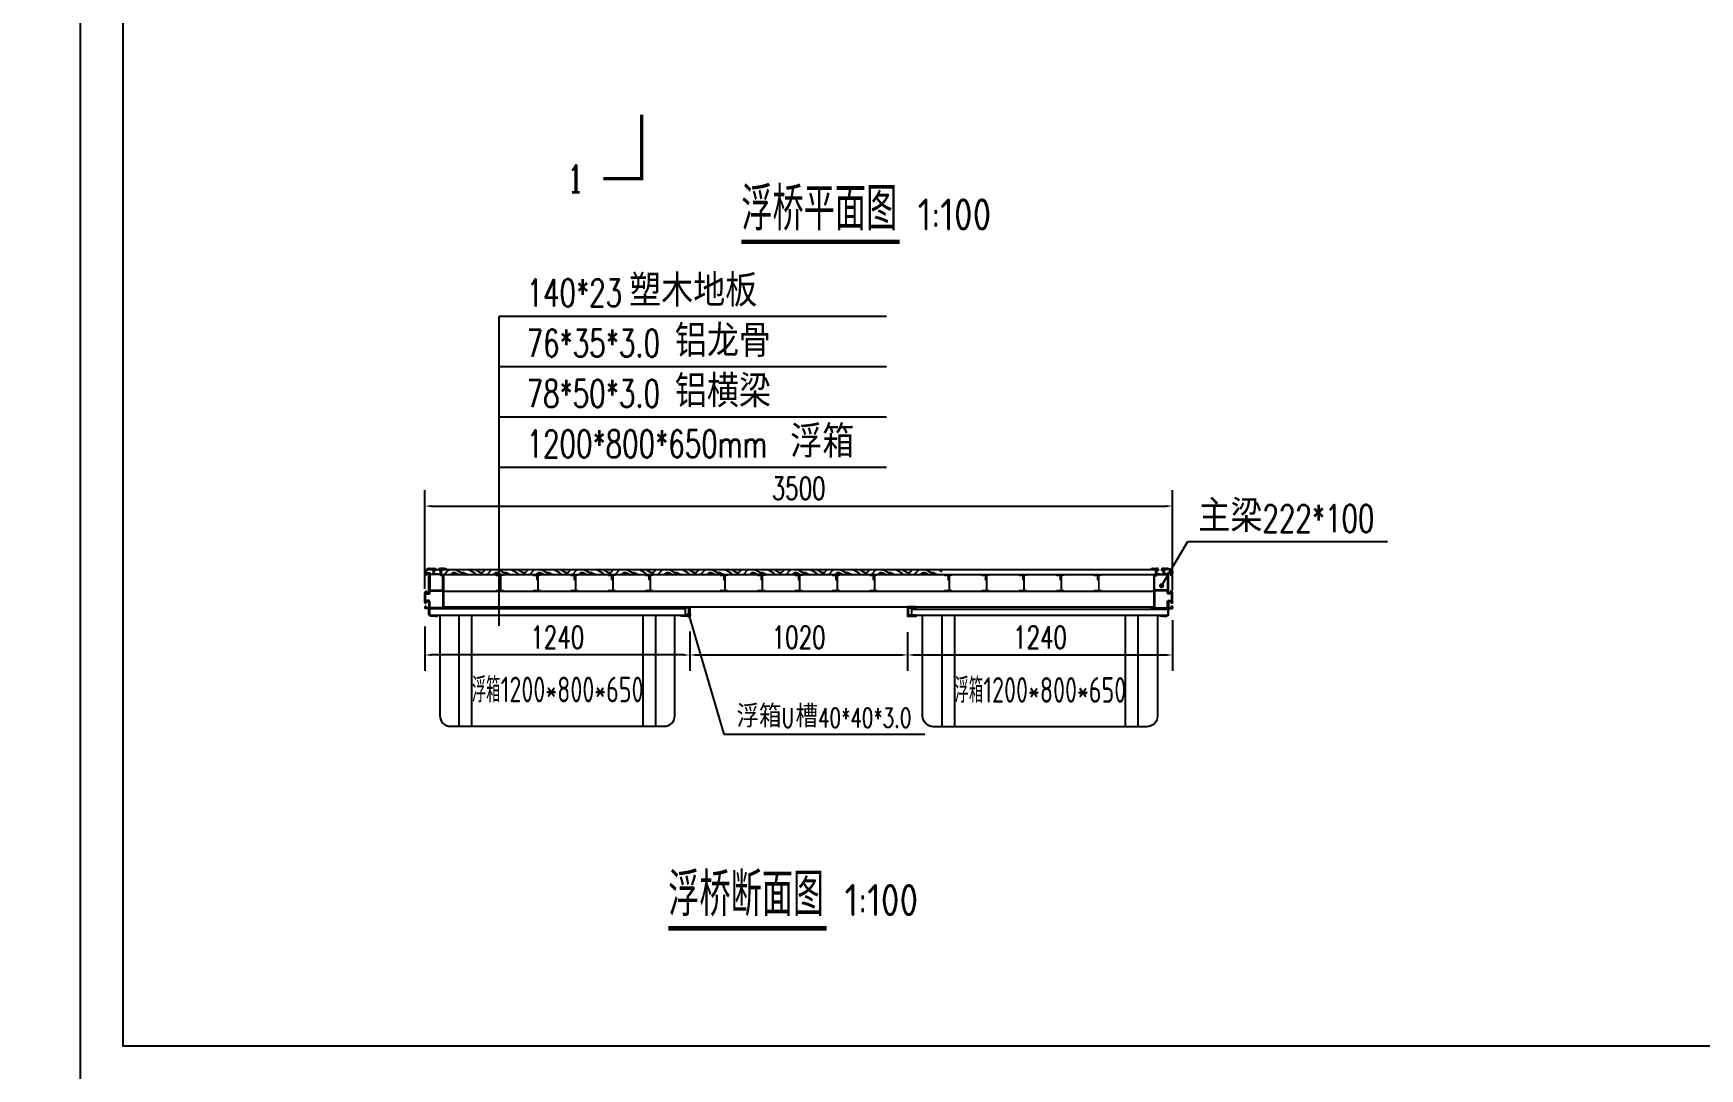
# Model space of a CAD drawing. Extents: x -259369 to -50372, y -155978 to 198088.
# Drawn here: x -64869 to -57067, y 146899 to 151743 of the extents above; entities that cross this region are included whole.
import ezdxf

# ---------------------------------------------------------------- set-up
doc = ezdxf.new("R2010")
doc.units = 0
doc.header["$LTSCALE"] = 1000
doc.header["$MEASUREMENT"] = 0
for name, color, linetype in [('DIM_LEAD', 3, 'Continuous'), ('DIM_SYMB', 3, 'Continuous'), ('PUB_TEXT', 7, 'Continuous'), ('W-STEEL_FRAME钢架', 3, 'Continuous'), ('W-WOOD_FLOOR木地板', 30, 'Continuous'), ('连接端梁', 130, 'Continuous')]:
    doc.layers.add(name, color=color, linetype=linetype)
doc.layers.add('结构', color=52, linetype='Continuous', lineweight=18)
doc.layers.add('铝龙骨', color=7, linetype='Continuous', lineweight=9)
doc.styles.add('_TCH_DIM', font='SIMPLEX.shx', dxfattribs={"bigfont": 'hztxt.shx'})
doc.styles.add('_TCH_LABEL', font='COMPLEX', dxfattribs={"bigfont": 'GBCBIG'})
doc.styles.get("Standard").update_dxf_attribs({"font": 'gbenor.shx', "bigfont": 'gbcbig.shx'})
doc.styles.add('STANDARD_T3', font='simplex.shx', dxfattribs={"width": 0.7, "bigfont": 'hztxt.shx'})
doc.dimstyles.new('W&&30', dxfattribs={"dimtxt": 105, "dimasz": 30, "dimexe": 75, "dimexo": 90, "dimgap": 30, "dimtad": 1, "dimdec": 0, "dimzin": 0, "dimdsep": 46, "dimtxsty": 'STANDARD_T3', "dimcen": 0.09, "dimclrd": 1, "dimclre": 1, "dimclrt": 7, "dimazin": 2, "dimtfac": 1, "dimtdec": 0, "dimtix": 1, "dimtmove": 2, "dimatfit": 3, "dimfxl": 0, "dimtolj": 1, "dimtzin": 0, "dimarcsym": 0})

# ---------------------------------------------------------------- blocks, each defined once
blk = doc.blocks.new('0102')
at = {"color": 5, "lineweight": -3}
for p, q in [((-1521474.8, 1202748.6), (-1521474.8, 1203268.6)), ((-1521414.8, 1202748.6), (-1521414.8, 1203268.6)), ((-1520614.8, 1203268.6), (-1520614.8, 1202748.6)), ((-1520554.8, 1203268.6), (-1520554.8, 1202748.6))]:
    blk.add_line(p, q, dxfattribs=at)
at = {"color": 5}
blk.add_lwpolyline([(-1521614.8, 1203298.6), (-1521614.8, 1203268.6), (-1521564.8, 1203268.6), (-1520464.8, 1203268.5), (-1520414.8, 1203268.6), (-1520414.8, 1203298.6)], close=True, dxfattribs=at)
at = {"color": 5, "lineweight": -3}
blk.add_lwpolyline([(-1521564.8, 1203268.6), (-1521564.8, 1202798.6, 0.414214), (-1521514.8, 1202748.6), (-1520514.8, 1202748.6, 0.414214), (-1520464.8, 1202798.6), (-1520464.8, 1203268.6)], format="xyb", dxfattribs=at)
blk = doc.blocks.new('*D150')
at = {"layer": 'Defpoints', "color": 0, "transparency": 16777216}
for p in [(-59535.5, 149087.2), (-60775.6, 149030.7), (-59535.5, 148834.5)]:
    blk.add_point(p, dxfattribs=at)
at = {"layer": 'W-STEEL_FRAME钢架', "color": 1, "lineweight": -2, "transparency": 16777216}
for p, q in [((-60775.6, 148940.7), (-60775.6, 148759.5)), ((-59535.5, 148997.2), (-59535.5, 148759.5)), ((-60745.6, 148834.5), (-59565.5, 148834.5))]:
    blk.add_line(p, q, dxfattribs=at)
at = {"layer": 'W-STEEL_FRAME钢架', "color": 1, "transparency": 16777216}
for points in [[(-60745.6, 148839.5), (-60745.6, 148829.5), (-60775.6, 148834.5)], [(-59565.5, 148839.5), (-59565.5, 148829.5), (-59535.5, 148834.5)]]:
    blk.add_solid(points, dxfattribs=at)
at = {"layer": 'W-STEEL_FRAME钢架', "color": 7, "transparency": 16777216, "insert": (-60155.5, 148917), "char_height": 105, "attachment_point": 5, "style": 'STANDARD_T3'}
blk.add_mtext('\\A1;1240', dxfattribs=at)
blk = doc.blocks.new('*D151')
at = {"layer": 'Defpoints', "color": 0, "transparency": 16777216}
for p in [(-63035.5, 149057.6), (-61795.4, 149033.6), (-63035.5, 148834.5)]:
    blk.add_point(p, dxfattribs=at)
at = {"layer": 'W-STEEL_FRAME钢架', "color": 1, "lineweight": -2, "transparency": 16777216}
for p, q in [((-63035.5, 148967.6), (-63035.5, 148759.5)), ((-61795.4, 148943.6), (-61795.4, 148759.5)), ((-61825.4, 148834.5), (-63005.5, 148834.5))]:
    blk.add_line(p, q, dxfattribs=at)
at = {"layer": 'W-STEEL_FRAME钢架', "color": 1, "transparency": 16777216}
for points in [[(-63005.5, 148839.5), (-63005.5, 148829.5), (-63035.5, 148834.5)], [(-61825.4, 148839.5), (-61825.4, 148829.5), (-61795.4, 148834.5)]]:
    blk.add_solid(points, dxfattribs=at)
at = {"layer": 'W-STEEL_FRAME钢架', "color": 7, "transparency": 16777216, "insert": (-62415.4, 148917), "char_height": 105, "attachment_point": 5, "style": 'STANDARD_T3'}
blk.add_mtext('\\A1;1240', dxfattribs=at)
blk = doc.blocks.new('*D152')
at = {"layer": 'Defpoints', "color": 0, "transparency": 16777216}
for p in [(-59535.5, 149531.2), (-63035.5, 149053.6), (-59535.5, 149045.4)]:
    blk.add_point(p, dxfattribs=at)
at = {"layer": 'W-STEEL_FRAME钢架', "color": 1, "lineweight": -2, "transparency": 16777216}
for p, q in [((-63035.5, 149143.6), (-63035.5, 149606.2)), ((-59535.5, 149135.4), (-59535.5, 149606.2)), ((-63005.5, 149531.2), (-59565.5, 149531.2))]:
    blk.add_line(p, q, dxfattribs=at)
at = {"layer": 'W-STEEL_FRAME钢架', "color": 1, "transparency": 16777216}
for points in [[(-63005.5, 149536.2), (-63005.5, 149526.2), (-63035.5, 149531.2)], [(-59565.5, 149536.2), (-59565.5, 149526.2), (-59535.5, 149531.2)]]:
    blk.add_solid(points, dxfattribs=at)
at = {"layer": 'W-STEEL_FRAME钢架', "color": 7, "transparency": 16777216, "insert": (-61285.5, 149613.7), "char_height": 105, "attachment_point": 5, "style": 'STANDARD_T3'}
blk.add_mtext('\\A1;3500', dxfattribs=at)
blk = doc.blocks.new('$matou$00000085')
at = {"color": 0, "lineweight": 5}
for p, q in [((-17.5, 36, 0), (-17.5, 37, 0)), ((-4.3, 33.6, 0), (-4.3, 35, 0)), ((-1.2, 13.2, 0), (-3.5, 13.2, 0))]:
    blk.add_line(p, q, dxfattribs=at)
at = {"color": 0, "lineweight": 0, "ltscale": 0.5}
blk.add_arc((-1.5, 17.2, 0), 4.07, 274.72823, 349.84724, dxfattribs=at)
at = {"layer": '结构', "color": 0, "linetype": 'ByBlock', "lineweight": 0, "ltscale": 0.5}
for p, q in [((-7.2, 38, 0), (-16.5, 38, 0)), ((-16.5, 35, 0), (-8.5, 35, 0)), ((-7.5, -34, 0), (-7.5, 34, 0)), ((-4.7, 33.3, 0), (-4.3, 33.6, 0)), ((-4.3, 33.1, 0), (-4.7, 33.3, 0)), ((-4.7, 31.5, 0), (-4.3, 31.7, 0)), ((-4.3, 31.2, 0), (-4.7, 31.5, 0)), ((-4.3, 31, 0), (-4.7, 30.8, 0)), ((-4.7, 30.8, 0), (-4.3, 30.5, 0)), ((-4.3, 29.2, 0), (-4.7, 29, 0)), ((-4.7, 29, 0), (-4.3, 28.7, 0)), ((-4.3, 27.4, 0), (-4.7, 27.2, 0)), ((-4.7, 27.2, 0), (-4.3, 26.9, 0)), ((-4.3, 25.6, 0), (-4.7, 25.4, 0)), ((-4.7, 25.4, 0), (-4.3, 25.1, 0)), ((-4.3, 23.8, 0), (-4.7, 23.6, 0)), ((-4.7, 23.6, 0), (-4.3, 23.3, 0)), ((-4.3, 22, 0), (-4.7, 21.8, 0)), ((-4.7, 21.8, 0), (-4.3, 21.5, 0)), ((-4.3, 20.2, 0), (-4.7, 20, 0)), ((-4.7, 20, 0), (-4.3, 19.7, 0)), ((-4.5, -34, 0), (-4.5, 12.2, 0)), ((-4.3, 31.7, 0), (-4.3, 33.1, 0)), ((-4.3, 31.3, 0), (-4.3, 31, 0)), ((-4.3, 30.5, 0), (-4.3, 29.2, 0)), ((-4.3, 28.7, 0), (-4.3, 27.4, 0)), ((-4.3, 26.9, 0), (-4.3, 25.6, 0)), ((-4.3, 25.1, 0), (-4.3, 23.8, 0)), ((-4.3, 23.3, 0), (-4.3, 22, 0)), ((-4.3, 21.5, 0), (-4.3, 20.2, 0)), ((-4.3, 19.7, 0), (-4.3, 19.2, 0)), ((-0.7, 33.6, 0), (-0.7, 35, 0)), ((-0.3, 33.3, 0), (-0.7, 33.6, 0)), ((-0.7, 33.1, 0), (-0.3, 33.3, 0)), ((-0.7, 31.7, 0), (-0.7, 33.1, 0)), ((-0.3, 31.5, 0), (-0.7, 31.7, 0)), ((-0.7, 31.2, 0), (-0.3, 31.5, 0)), ((-0.7, 29.9, 0), (-0.7, 31.2, 0)), ((-0.3, 29.7, 0), (-0.7, 29.9, 0)), ((-0.7, 29.4, 0), (-0.3, 29.7, 0)), ((-0.7, 28.1, 0), (-0.7, 29.4, 0)), ((-0.3, 27.9, 0), (-0.7, 28.1, 0)), ((-0.7, 27.6, 0), (-0.3, 27.9, 0)), ((-0.7, 26.3, 0), (-0.7, 27.6, 0)), ((-0.3, 26.1, 0), (-0.7, 26.3, 0)), ((-0.7, 25.8, 0), (-0.3, 26.1, 0)), ((-0.7, 24.5, 0), (-0.7, 25.8, 0)), ((-0.3, 24.3, 0), (-0.7, 24.5, 0)), ((-0.7, 24, 0), (-0.3, 24.3, 0)), ((-0.7, 22.7, 0), (-0.7, 24, 0)), ((-0.3, 22.5, 0), (-0.7, 22.7, 0)), ((-0.7, 22.2, 0), (-0.3, 22.5, 0)), ((-0.7, 22.2, 0), (-0.7, 22.2, 0)), ((-0.7, 21, 0), (-0.7, 22.2, 0)), ((-0.3, 20.7, 0), (-0.7, 21, 0)), ((-0.7, 20.5, 0), (-0.3, 20.7, 0)), ((-0.7, 19.2, 0), (-0.7, 20.5, 0)), ((2.2, 38, 0), (16.5, 38, 0)), ((2.5, 34, 0), (2.5, 16.5, 0)), ((16.5, 35, 0), (3.5, 35, 0)), ((17.5, 37, 0), (17.5, 36, 0)), ((-17.5, -37.5, 0), (-17.5, -35.5, 0)), ((-17, -35, 0), (-8.5, -35, 0)), ((17, -38, 0), (-17, -38, 0)), ((-3.5, -35, 0), (17, -35, 0)), ((17.5, -35.5, 0), (17.5, -37.5, 0))]:
    blk.add_line(p, q, dxfattribs=at)
for centre, radius, start, end in [((-16.5, 37, 0), 1, 90, 180), ((-16.5, 36, 0), 1, 180, 270), ((-8.5, 34, 0), 1, 0, 90), ((-7.2, 35, 0), 3, 0, 90.00167), ((-3.5, 12.2, 0), 1, 90, 180), ((-2.5, 19.2, 0), 1.75, 180, 0), ((2.2, 35, 0), 3, 89.99833, 180), ((3.5, 34, 0), 1, 90, 180), ((16.5, 37, 0), 1, 0, 90), ((16.5, 36, 0), 1, 270, 360), ((-17, -35.5, 0), 0.5, 90, 180), ((-17, -37.5, 0), 0.5, 180, 270), ((-8.5, -34, 0), 1, 270, 0), ((-3.5, -34, 0), 1, 180, 270), ((17, -35.5, 0), 0.5, 0, 90), ((17, -37.5, 0), 0.5, 270, 0)]:
    blk.add_arc(centre, radius, start, end, dxfattribs=at)
blk = doc.blocks.new('*D158')
at = {"layer": 'Defpoints', "color": 0, "transparency": 16777216}
for p in [(-61795.4, 149016.6), (-60775.6, 149016.6), (-60775.6, 148834.5)]:
    blk.add_point(p, dxfattribs=at)
at = {"layer": 'W-STEEL_FRAME钢架', "color": 1, "lineweight": -2, "transparency": 16777216}
for p, q in [((-61795.4, 148926.6), (-61795.4, 148759.5)), ((-60775.6, 148926.6), (-60775.6, 148759.5)), ((-61765.4, 148834.5), (-60805.6, 148834.5))]:
    blk.add_line(p, q, dxfattribs=at)
at = {"layer": 'W-STEEL_FRAME钢架', "color": 1, "transparency": 16777216}
for points in [[(-61765.4, 148839.5), (-61765.4, 148829.5), (-61795.4, 148834.5)], [(-60805.6, 148839.5), (-60805.6, 148829.5), (-60775.6, 148834.5)]]:
    blk.add_solid(points, dxfattribs=at)
at = {"layer": 'W-STEEL_FRAME钢架', "color": 7, "transparency": 16777216, "insert": (-61285.5, 148917), "char_height": 105, "attachment_point": 5, "style": 'STANDARD_T3'}
blk.add_mtext('\\A1;1020', dxfattribs=at)
blk = doc.blocks.new('rgthtyjyuk')
blk.add_lwpolyline([(0, 0), (420, 0), (420, 297), (0, 297)], close=True)

msp = doc.modelspace()

# ---------------------------------------------------------------- hatches: boundary and pattern name
at = {"layer": 'W-WOOD_FLOOR木地板'}
h = msp.add_hatch(dxfattribs=at)
h.set_pattern_fill('木纹01', color=256, scale=50)
h.set_pattern_definition([(360, (-412175.35, 324070.48), (200, 200), [10, -190]), (360, (-412315.35, 324090.48), (200, 200), [20, -180]), (360, (-412185.35, 324100.48), (200, 200), [10, -190]), (360, (-412305.35, 324120.48), (200, 200), [10, -190]), (360, (-412185.35, 324130.48), (200, 200), [10, -190]), (360, (-412295.35, 324140.48), (200, 200), [10, -190]), (360, (-412185.35, 324150.48), (200, 200), [10, -190]), (360, (-412295.35, 324170.48), (200, 200), [10, -110, 10, -70]), (360, (-412295.35, 324190.48), (200, 200), [20, -100, 10, -70]), (360, (-412305.35, 324220.48), (200, 200), [10, -30, 10, -80, 10, -60]), (360, (-412315.35, 324240.48), (200, 200), [10, -40, 20, -130]), (360, (-412185.35, 324250.48), (200, 200), [10, -190]), (360, (-412315.35, 324260.48), (200, 200), [10, -50, 10, -130]), (45, (-412335.35, 324070.48), (5e-14, 200), [28.2842, -254.55851]), (45, (-412165.35, 324070.48), (5e-14, 200), [56.56854, -226.27417]), (45, (-412165.35, 324170.48), (5e-14, 200), [14.142, -268.70071]), (45, (-412335.35, 324190.48), (5e-14, 200), [42.4264, -240.41631]), (45, (-412165.35, 324190.48), (5e-14, 200), [70.71068, -212.13203]), (45, (-412165.35, 324220.48), (5e-14, 200), [42.4264, -240.41631]), (315, (-412205.35, 324240.48), (200, -9e-14), [14.142, -268.70071]), (315, (-412275.35, 324080.48), (200, -9e-14), [28.2842, -254.55851]), (315, (-412265.35, 324160.48), (200, -9e-14), [28.2842, -254.55851]), (315, (-412205.35, 324120.48), (200, -9e-14), [28.2842, -254.55851]), (315, (-412215.35, 324200.48), (200, -9e-14), [28.2842, -254.55851]), (315, (-412205.35, 324220.48), (200, -9e-14), [42.4264, -240.41631]), (315, (-412255.35, 324100.48), (200, -9e-14), [42.4264, -240.41631]), (315, (-412225.35, 324110.48), (200, -9e-14), [42.4264, -240.41631]), (315, (-412255.35, 324180.48), (200, -9e-14), [42.4264, -240.41631]), (315, (-412235.35, 324190.48), (200, -9e-14), [42.4264, -240.41631]), (26.56505, (-412325.35, 324110.48), (200, 8e-08), [22.36068, -424.85292]), (26.56505, (-412175.35, 324100.48), (200, 8e-08), [89.44272, -357.77088]), (26.56505, (-412175.35, 324130.48), (200, 8e-08), [89.44272, -357.77088]), (26.56505, (-412175.35, 324150.48), (200, 8e-08), [89.4428, -134, 44.722, -179.048795]), (26.56505, (-412155.35, 324180.48), (200, 8e-08), [22.36068, -424.85292]), (26.56505, (-412335.35, 324250.48), (200, 8e-08), [22.36068, -424.85292]), (26.56505, (-412175.35, 324250.48), (200, 8e-08), [44.72136, -402.49224]), (333.43495, (-412225.35, 324070.48), (200, -8e-08), [44.72136, -402.49224]), (333.43495, (-412295.35, 324120.48), (200, -8e-08), [44.72136, -402.49224]), (333.43495, (-412295.35, 324090.48), (200, -8e-08), [22.36068, -424.85224]), (333.43495, (-412285.35, 324140.48), (200, -8e-08), [67.08204, -380.13156]), (333.43495, (-412245.35, 324140.48), (200, -8e-08), [44.72136, -402.49224]), (333.43495, (-412225.35, 324150.48), (200, -8e-08), [44.72136, -402.49224]), (333.43495, (-412285.35, 324170.48), (200, -8e-08), [22.36068, -424.85224]), (333.43495, (-412275.35, 324190.48), (200, -8e-08), [22.36068, -424.85224]), (333.43495, (-412195.35, 324230.48), (200, -8e-08), [22.36068, -424.85224]), (333.43495, (-412205.35, 324160.48), (200, -8e-08), [22.36068, -424.85224]), (333.43495, (-412295.35, 324220.48), (200, -8e-08), [67.08204, -380.13156]), (333.43495, (-412305.35, 324240.48), (200, -8e-08), [44.72136, -402.49224]), (333.43495, (-412195.35, 324180.48), (200, -8e-08), [22.36, -201.24, 22.36, -201.253595]), (333.43495, (-412255.35, 324220.48), (200, -8e-08), [44.72136, -402.49224]), (333.43495, (-412245.35, 324240.48), (200, -8e-08), [44.72136, -402.49224]), (333.43495, (-412305.35, 324260.48), (200, -8e-08), [44.72136, -402.49224]), (333.43495, (-412245.35, 324260.48), (200, -8e-08), [44.72136, -402.49224])])
h.paths.add_polyline_path([(-62958.21, 149233.74), (-62958.21, 149209.74), (-60614.56, 149209.74), (-60614.56, 149233.74)])

# ---------------------------------------------------------------- linework, layer by layer
at = {"color": 3, "lineweight": -3}
for p, q in [((-63016.39, 149171.17), (-63016.39, 149214.26)), ((-63010.87, 149213.27), (-62998.32, 149213.26)), ((-62999.88, 149237.83), (-62999.58, 149238.3)), ((-62998.45, 149238.3), (-62998.15, 149237.83)), ((-62997.87, 149237.83), (-62997.57, 149238.3)), ((-62995.86, 149237.83), (-62995.56, 149238.3)), ((-62995.42, 149238.35), (-62990.29, 149238.35)), ((-62995.42, 149238.35), (-62993.59, 149238.35)), ((-62984.76, 149235.84), (-62984.76, 149231.53)), ((-62970.71, 149231.53), (-62970.71, 149235.84)), ((-62965.19, 149238.35), (-62960.06, 149238.35)), ((-62951.58, 149237.83), (-62951.88, 149238.3)), ((-62949.57, 149237.83), (-62949.87, 149238.3)), ((-62948.99, 149238.3), (-62949.29, 149237.83)), ((-62948.12, 149208.74), (-62948.12, 149171.17)), ((-62947.57, 149237.83), (-62947.87, 149238.3)), ((-62944.83, 149238.35), (-62942.45, 149238.35)), ((-59626.1, 149238.35), (-59628.47, 149238.35)), ((-59623.36, 149237.83), (-59623.06, 149238.3)), ((-59622.81, 149208.74), (-59622.81, 149171.17)), ((-59621.94, 149238.3), (-59621.64, 149237.83)), ((-59621.35, 149237.83), (-59621.05, 149238.3)), ((-59619.35, 149237.83), (-59619.04, 149238.3)), ((-59605.74, 149238.35), (-59610.87, 149238.35)), ((-59600.22, 149231.53), (-59600.22, 149235.84)), ((-59586.16, 149235.84), (-59586.16, 149231.53)), ((-59575.51, 149238.35), (-59580.64, 149238.35)), ((-59575.51, 149238.35), (-59577.34, 149238.35)), ((-59575.07, 149237.83), (-59575.37, 149238.3)), ((-59573.06, 149237.83), (-59573.36, 149238.3)), ((-59572.47, 149238.3), (-59572.77, 149237.83)), ((-59560.06, 149213.27), (-59572.61, 149213.26)), ((-59571.05, 149237.83), (-59571.35, 149238.3)), ((-59554.54, 149171.17), (-59554.54, 149214.26)), ((-63035.46, 149105.67), (-63035.46, 149124.49)), ((-62948.12, 149104.5), (-62948.12, 149055.14)), ((-59622.81, 149104.5), (-59622.81, 149055.14)), ((-59535.46, 149105.67), (-59535.46, 149124.49))]:
    msp.add_line(p, q, dxfattribs=at)
at = {"color": 0}
msp.add_line((-62984.76, 149233.69), (-62970.71, 149233.69), dxfattribs=at)
at = {"color": 1, "lineweight": -3}
for p, q in [((-62948.12, 149133.14), (-59622.81, 149133.14)), ((-62948.12, 149059.63), (-59622.81, 149059.63))]:
    msp.add_line(p, q, dxfattribs=at)
at = {"color": 3, "lineweight": -3}
for points in [[(-63015.38, 149238.35, 0.4142136), (-63035.46, 149218.28), (-63035.46, 149216.68)], [(-63031.41, 149219.32), (-63031.41, 149219.32), (-63014.88, 149219.32, -0.4142136), (-63012.87, 149217.31), (-63012.87, 149215.28, 0.4139088), (-63010.87, 149213.27)], [(-63028.82, 149133.94, -0.4035353), (-63027.65, 149133.12), (-63026.31, 149125.73, 0.3624885), (-63025.32, 149124.91), (-63018.4, 149124.91, 0.4142136), (-63016.39, 149126.92), (-63016.39, 149170)], [(-63018.4, 149216.27), (-63025.32, 149216.27, 0.3624885), (-63026.31, 149215.44), (-63027.65, 149208.06)], [(-63016.39, 149171.17, 0.1989124), (-63016.33, 149171.03), (-63016.03, 149170.73, -0.4142136), (-63016.03, 149170.45), (-63016.33, 149170.14, 0.1989124), (-63016.39, 149170)], [(-63015.38, 149234.34), (-63015.38, 149234.34), (-62999.32, 149234.34, -0.4142136), (-62996.31, 149231.33), (-62996.31, 149215.27, -0.4145184), (-62998.32, 149213.26)], [(-63010.64, 149238.35, -0.1989124), (-63010.5, 149238.3), (-63010.2, 149237.83)], [(-63009.92, 149237.83), (-63009.62, 149238.3, -0.1989124), (-63009.47, 149238.35), (-63008.64, 149238.35, -0.1989124), (-63008.49, 149238.3), (-63008.19, 149237.83)], [(-63007.91, 149237.83), (-63007.61, 149238.3, -0.1989124), (-63007.47, 149238.35), (-63006.63, 149238.35, -0.1989124), (-63006.49, 149238.3), (-63006.18, 149237.83)], [(-63005.9, 149237.83), (-63005.6, 149238.3, -0.1989124), (-63005.46, 149238.35), (-63004.62, 149238.35, -0.1989124), (-63004.48, 149238.3), (-63004.18, 149237.83)], [(-63003.89, 149237.83), (-63003.59, 149238.3, -0.1989124), (-63003.45, 149238.35), (-63002.61, 149238.35, -0.1989124), (-63002.47, 149238.3), (-63002.17, 149237.83)], [(-63001.89, 149237.83), (-63001.58, 149238.3, -0.1989124), (-63001.44, 149238.35), (-63000.6, 149238.35, -0.1989124), (-63000.46, 149238.3), (-63000.16, 149237.83)], [(-62999.58, 149238.3, -0.1989124), (-62999.43, 149238.35), (-62998.6, 149238.35)], [(-62997.43, 149238.35), (-62996.59, 149238.35, -0.1989124), (-62996.45, 149238.3), (-62996.15, 149237.83)], [(-62978.32, 149213.26), (-62991.79, 149213.26, -0.4142136), (-62992.8, 149214.26), (-62992.8, 149230.32, -0.4142136), (-62991.79, 149231.33), (-62984.97, 149231.33)], [(-62977.15, 149213.26, 0.1989124), (-62977.29, 149213.2), (-62977.59, 149212.9, -0.4142136), (-62977.88, 149212.9), (-62978.18, 149213.2, 0.1989124), (-62978.32, 149213.26)], [(-62977.15, 149213.26), (-62963.68, 149213.26, 0.4142136), (-62962.68, 149214.26), (-62962.68, 149230.32, 0.4142136), (-62963.68, 149231.33), (-62970.51, 149231.33)], [(-62959.61, 149237.83), (-62959.91, 149238.3, 0.1989124), (-62960.06, 149238.35), (-62961.89, 149238.35)], [(-62957.6, 149237.83), (-62957.91, 149238.3, 0.1989124), (-62958.05, 149238.35), (-62958.89, 149238.35, 0.1989124), (-62959.03, 149238.3), (-62959.33, 149237.83)], [(-62948.12, 149208.74, 0.4142136), (-62949.12, 149209.74), (-62958.16, 149209.74, -0.4142136), (-62959.16, 149210.75), (-62959.16, 149234.34, -0.4142136), (-62958.16, 149235.34)], [(-62935.07, 149235.84), (-62935.07, 149235.54, -0.4142136), (-62935.27, 149235.34), (-62958.16, 149235.34)], [(-62955.6, 149237.83), (-62955.9, 149238.3, 0.1989124), (-62956.04, 149238.35), (-62956.88, 149238.35, 0.1989124), (-62957.02, 149238.3), (-62957.32, 149237.83)], [(-62953.59, 149237.83), (-62953.89, 149238.3, 0.1989124), (-62954.03, 149238.35), (-62954.87, 149238.35, 0.1989124), (-62955.01, 149238.3), (-62955.31, 149237.83)], [(-62952.02, 149238.35), (-62952.86, 149238.35, 0.1989124), (-62953, 149238.3), (-62953.3, 149237.83)], [(-62950.02, 149238.35), (-62950.85, 149238.35, 0.1989124), (-62951, 149238.3), (-62951.3, 149237.83)], [(-62948.01, 149238.35), (-62948.85, 149238.35, 0.1989124), (-62948.99, 149238.3)], [(-62948.18, 149171.03), (-62948.48, 149170.73, 0.4142136), (-62948.48, 149170.45), (-62948.18, 149170.14, -0.1989124), (-62948.12, 149170), (-62948.12, 149170), (-62948.12, 149105.67)], [(-62945.56, 149237.83), (-62945.86, 149238.3, 0.1989124), (-62946, 149238.35), (-62946.84, 149238.35, 0.1989124), (-62946.98, 149238.3), (-62947.28, 149237.83)], [(-62944.83, 149238.35, 0.1989124), (-62944.97, 149238.3), (-62945.27, 149237.83)], [(-59635.86, 149235.84), (-59635.86, 149235.54, 0.4142136), (-59635.66, 149235.34), (-59612.77, 149235.34)], [(-59626.1, 149238.35, -0.1989124), (-59625.95, 149238.3), (-59625.65, 149237.83)], [(-59625.37, 149237.83), (-59625.07, 149238.3, -0.1989124), (-59624.93, 149238.35), (-59624.09, 149238.35, -0.1989124), (-59623.95, 149238.3), (-59623.65, 149237.83)], [(-59622.92, 149238.35), (-59622.08, 149238.35, -0.1989124), (-59621.94, 149238.3)], [(-59622.81, 149208.74, -0.4142136), (-59621.8, 149209.74), (-59612.77, 149209.74, 0.4142136), (-59611.76, 149210.75), (-59611.76, 149234.34, 0.4142136), (-59612.77, 149235.34)], [(-59622.75, 149171.03), (-59622.45, 149170.73, -0.4142136), (-59622.45, 149170.45), (-59622.75, 149170.14, 0.1989124), (-59622.81, 149170), (-59622.81, 149170), (-59622.81, 149105.67)], [(-59620.91, 149238.35), (-59620.07, 149238.35, -0.1989124), (-59619.93, 149238.3), (-59619.63, 149237.83)], [(-59618.9, 149238.35), (-59618.06, 149238.35, -0.1989124), (-59617.92, 149238.3), (-59617.62, 149237.83)], [(-59617.34, 149237.83), (-59617.04, 149238.3, -0.1989124), (-59616.89, 149238.35), (-59616.06, 149238.35, -0.1989124), (-59615.92, 149238.3), (-59615.61, 149237.83)], [(-59615.33, 149237.83), (-59615.03, 149238.3, -0.1989124), (-59614.89, 149238.35), (-59614.05, 149238.35, -0.1989124), (-59613.91, 149238.3), (-59613.61, 149237.83)], [(-59613.32, 149237.83), (-59613.02, 149238.3, -0.1989124), (-59612.88, 149238.35), (-59612.04, 149238.35, -0.1989124), (-59611.9, 149238.3), (-59611.6, 149237.83)], [(-59611.31, 149237.83), (-59611.01, 149238.3, -0.1989124), (-59610.87, 149238.35), (-59609.04, 149238.35)], [(-59593.77, 149213.26), (-59607.24, 149213.26, -0.4142136), (-59608.25, 149214.26), (-59608.25, 149230.32, -0.4142136), (-59607.24, 149231.33), (-59600.42, 149231.33)], [(-59593.77, 149213.26, -0.1989124), (-59593.63, 149213.2), (-59593.33, 149212.9, 0.4142136), (-59593.05, 149212.9), (-59592.75, 149213.2, -0.1989124), (-59592.6, 149213.26)], [(-59592.6, 149213.26), (-59579.13, 149213.26, 0.4142136), (-59578.13, 149214.26), (-59578.13, 149230.32, 0.4142136), (-59579.13, 149231.33), (-59585.96, 149231.33)], [(-59573.5, 149238.35), (-59574.34, 149238.35, 0.1989124), (-59574.48, 149238.3), (-59574.78, 149237.83)], [(-59555.54, 149234.34), (-59555.54, 149234.34), (-59571.61, 149234.34, 0.4142136), (-59574.62, 149231.33), (-59574.62, 149215.27, 0.4145184), (-59572.61, 149213.26)], [(-59571.35, 149238.3, 0.1989124), (-59571.49, 149238.35), (-59572.33, 149238.35)], [(-59569.04, 149237.83), (-59569.34, 149238.3, 0.1989124), (-59569.48, 149238.35), (-59570.32, 149238.35, 0.1989124), (-59570.46, 149238.3), (-59570.77, 149237.83)], [(-59567.03, 149237.83), (-59567.33, 149238.3, 0.1989124), (-59567.48, 149238.35), (-59568.31, 149238.35, 0.1989124), (-59568.46, 149238.3), (-59568.76, 149237.83)], [(-59565.03, 149237.83), (-59565.33, 149238.3, 0.1989124), (-59565.47, 149238.35), (-59566.31, 149238.35, 0.1989124), (-59566.45, 149238.3), (-59566.75, 149237.83)], [(-59563.02, 149237.83), (-59563.32, 149238.3, 0.1989124), (-59563.46, 149238.35), (-59564.3, 149238.35, 0.1989124), (-59564.44, 149238.3), (-59564.74, 149237.83)], [(-59561.01, 149237.83), (-59561.31, 149238.3, 0.1989124), (-59561.45, 149238.35), (-59562.29, 149238.35, 0.1989124), (-59562.43, 149238.3), (-59562.73, 149237.83)], [(-59560.28, 149238.35, 0.1989124), (-59560.42, 149238.3), (-59560.73, 149237.83)], [(-59539.51, 149219.32), (-59539.51, 149219.32), (-59556.04, 149219.32, 0.4142136), (-59558.05, 149217.31), (-59558.05, 149215.28, -0.4139088), (-59560.06, 149213.27)], [(-59555.54, 149238.35, -0.4142136), (-59535.46, 149218.28), (-59535.46, 149216.68)], [(-59554.54, 149171.17, -0.1989124), (-59554.6, 149171.03), (-59554.9, 149170.73, 0.4142136), (-59554.9, 149170.45), (-59554.6, 149170.14, -0.1989124), (-59554.54, 149170)], [(-59542.11, 149133.94, 0.4035353), (-59543.28, 149133.12), (-59544.62, 149125.73, -0.3624885), (-59545.61, 149124.91), (-59552.53, 149124.91, -0.4142136), (-59554.54, 149126.92), (-59554.54, 149170)], [(-59552.53, 149216.27), (-59545.61, 149216.27, -0.3624885), (-59544.62, 149215.44), (-59543.28, 149208.06)], [(-63035.46, 149105.67, 0.1989124), (-63035.4, 149105.52), (-63035.1, 149105.22, -0.4142136), (-63035.1, 149104.94), (-63035.4, 149104.64, 0.1989124), (-63035.46, 149104.5)], [(-63031.45, 149077.42), (-63031.45, 149084.25, -0.4142136), (-63030.44, 149085.25), (-63017.4, 149085.25, -0.4142136), (-63016.39, 149084.25), (-63016.39, 149070.78, 0.1989124), (-63016.33, 149070.64), (-63016.03, 149070.34, -0.4142136), (-63016.03, 149070.05), (-63016.33, 149069.75, 0.1989124), (-63016.39, 149069.61), (-63016.39, 149056.14, -0.4142136), (-63017.4, 149055.14), (-63030.44, 149055.14, -0.4142136), (-63031.45, 149056.14), (-63031.45, 149062.97)], [(-62948.12, 149133.14), (-62948.12, 149055.14, 2.4142136), (-62947.62, 149054.63), (-62936.07, 149054.63, -0.4142136), (-62935.07, 149053.63), (-62935.07, 149052.63, -0.4142136), (-62936.07, 149051.62)], [(-62948.18, 149105.52), (-62948.48, 149105.22, 0.4142136), (-62948.48, 149104.94), (-62948.18, 149104.64)], [(-59622.81, 149133.14), (-59622.81, 149055.14, -2.4142136), (-59623.31, 149054.63), (-59634.85, 149054.63, 0.4142136), (-59635.86, 149053.63), (-59635.86, 149052.63, 0.4142136), (-59634.85, 149051.62)], [(-59622.75, 149105.52), (-59622.45, 149105.22, -0.4142136), (-59622.45, 149104.94), (-59622.75, 149104.64)], [(-59539.48, 149077.42), (-59539.48, 149084.25, 0.4142136), (-59540.48, 149085.25), (-59553.53, 149085.25, 0.4142136), (-59554.53, 149084.25), (-59554.53, 149070.78, -0.1989124), (-59554.59, 149070.64), (-59554.89, 149070.34, 0.4142136), (-59554.89, 149070.05), (-59554.59, 149069.75, -0.1989124), (-59554.53, 149069.61), (-59554.53, 149056.14, 0.4142136), (-59553.53, 149055.14), (-59540.48, 149055.14, 0.4142136), (-59539.48, 149056.14), (-59539.48, 149062.97)], [(-59535.46, 149105.67, -0.1989124), (-59535.52, 149105.52), (-59535.82, 149105.22, 0.4142136), (-59535.82, 149104.94), (-59535.52, 149104.64, -0.1989124), (-59535.46, 149104.5)], [(-63035.46, 149079.73, 0.4142136), (-63032.95, 149077.22), (-63031.65, 149077.22, 0.4142136), (-63031.45, 149077.42)], [(-63035.46, 149057.65), (-63035.46, 149053.63, 0.4142136), (-63033.46, 149051.62)], [(-63004.35, 149015.48, -0.4142136), (-63016.39, 149027.53), (-63016.39, 149049.61, 0.4142136), (-63018.4, 149051.62), (-63033.46, 149051.62)], [(-63031.45, 149062.97, 0.4142136), (-63031.65, 149063.17), (-63032.95, 149063.17)], [(-62936.07, 149051.62), (-63011.37, 149051.62, 0.4142136), (-63013.38, 149049.61), (-63013.38, 149027.53, 0.4142136), (-63004.35, 149018.49)], [(-62987.72, 149015.54), (-62987.42, 149015.84, -0.4142136), (-62987.14, 149015.84), (-62986.84, 149015.54, 0.1989124), (-62986.7, 149015.48), (-62978.24, 149015.48, 0.4142136), (-62977.24, 149016.48), (-62977.24, 149017.49, 0.4142136), (-62978.24, 149018.49), (-63004.35, 149018.49)], [(-62987.72, 149015.54, -0.1989124), (-62987.87, 149015.48), (-63004.35, 149015.48)], [(-59634.85, 149051.62), (-59559.55, 149051.62, -0.4142136), (-59557.55, 149049.61), (-59557.55, 149027.53, -0.4142136), (-59566.58, 149018.49)], [(-59583.2, 149015.54), (-59583.5, 149015.84, 0.4142136), (-59583.79, 149015.84), (-59584.09, 149015.54, -0.1989124), (-59584.23, 149015.48), (-59592.68, 149015.48, -0.4142136), (-59593.69, 149016.48), (-59593.69, 149017.49, -0.4142136), (-59592.68, 149018.49), (-59566.58, 149018.49)], [(-59583.2, 149015.54, 0.1989124), (-59583.06, 149015.48), (-59566.58, 149015.48)], [(-59566.58, 149015.48, 0.4142136), (-59554.53, 149027.53), (-59554.53, 149049.61, -0.4142136), (-59552.53, 149051.62), (-59537.47, 149051.62)], [(-59535.46, 149079.73, -0.4142136), (-59537.97, 149077.22), (-59539.28, 149077.22, -0.4142136), (-59539.48, 149077.42)], [(-59539.48, 149062.97, -0.4142136), (-59539.28, 149063.17), (-59537.97, 149063.17)], [(-59535.46, 149057.65), (-59535.46, 149053.63, -0.4142136), (-59537.47, 149051.62)]]:
    msp.add_lwpolyline(points, format="xyb", dxfattribs=at)
for points in [[(-63015.38, 149238.35), (-63010.64, 149238.35), (-63013.02, 149238.35)], [(-59555.54, 149238.35), (-59560.28, 149238.35), (-59557.91, 149238.35)], [(-63035.46, 149079.73), (-63035.46, 149090.18), (-63035.46, 149104.5)], [(-59535.46, 149079.73), (-59535.46, 149090.18), (-59535.46, 149104.5)]]:
    msp.add_lwpolyline(points, dxfattribs=at)
for points in [[(-62959.67, 149206.23, -0.356394), (-62962.62, 149208.64, 0.356394), (-62964.58, 149210.24), (-63009.86, 149210.24, 0.4142136), (-63012.87, 149207.23), (-63012.87, 149139.97, 0.4142136), (-63010.87, 149137.96), (-62954.65, 149137.96, 0.4142136), (-62951.63, 149140.97), (-62951.63, 149203.22, 0.4142136), (-62954.65, 149206.23)], [(-59611.26, 149206.23, 0.356394), (-59608.31, 149208.64, -0.356394), (-59606.34, 149210.24), (-59561.06, 149210.24, -0.4142136), (-59558.05, 149207.23), (-59558.05, 149139.97, -0.4142136), (-59560.06, 149137.96), (-59616.28, 149137.96, -0.4142136), (-59619.29, 149140.97), (-59619.29, 149203.22, -0.4142136), (-59616.28, 149206.23)], [(-62951.63, 149058.15, -0.4142136), (-62954.65, 149055.14), (-63009.87, 149055.14, -0.4142136), (-63012.88, 149058.15), (-63012.88, 149085.76, 0.4142136), (-63015.89, 149088.77), (-63028.94, 149088.77, -0.4142136), (-63031.95, 149091.78), (-63031.95, 149117.38, -0.4142136), (-63028.94, 149120.39), (-63015.89, 149120.39, 0.4142136), (-63012.87, 149123.4), (-63012.87, 149132.94, -0.4142136), (-63010.87, 149134.95), (-62954.65, 149134.95, -0.4142136), (-62951.63, 149131.94)], [(-59619.29, 149058.15, 0.4142136), (-59616.28, 149055.14), (-59561.06, 149055.14, 0.4142136), (-59558.05, 149058.15), (-59558.05, 149085.76, -0.4142136), (-59555.04, 149088.77), (-59541.99, 149088.77, 0.4142136), (-59538.98, 149091.78), (-59538.98, 149117.38, 0.4142136), (-59541.99, 149120.39), (-59555.04, 149120.39, -0.4142136), (-59558.05, 149123.4), (-59558.05, 149132.94, 0.4142136), (-59560.06, 149134.95), (-59616.28, 149134.95, 0.4142136), (-59619.29, 149131.94)]]:
    msp.add_lwpolyline(points, format="xyb", close=True, dxfattribs=at)
at = {"color": 4}
for points in [[(-61795.39, 149059.63), (-61795.39, 149016.63), (-61835.39, 149016.63), (-61835.39, 149020.63), (-61799.39, 149020.63), (-61799.39, 149055.63), (-61835.39, 149055.63), (-61835.39, 149059.63)], [(-60775.55, 149059.63), (-60775.55, 149016.63), (-60735.55, 149016.63), (-60735.55, 149020.63), (-60771.55, 149020.63), (-60771.55, 149055.63), (-60735.55, 149055.63), (-60735.55, 149059.63)]]:
    msp.add_lwpolyline(points, close=True, dxfattribs=at)
at = {"color": 3, "lineweight": -3}
for centre, radius, start, end in [((-63025.58, 149216.63), 9.88, 179.709357, 251.986104), ((-63015.44, 149218.33), 16.01, 89.816569, 176.447209), ((-63028.64, 149208.23), 1, 270, 349.7), ((-63018.4, 149214.26), 2.01, 0, 90), ((-63010.06, 149237.97), 0.201, 225, 315), ((-63008.05, 149237.97), 0.201, 225, 315), ((-63006.04, 149237.97), 0.201, 225, 315), ((-63004.03, 149237.97), 0.201, 225, 315), ((-63002.03, 149237.97), 0.201, 225, 315), ((-63000.02, 149237.97), 0.201, 225, 315), ((-62998.6, 149238.15), 0.201, 45.000001, 90), ((-62998.01, 149237.97), 0.201, 225, 315), ((-62997.43, 149238.15), 0.201, 90, 134.999998), ((-62996, 149237.97), 0.201, 225, 315), ((-62995.42, 149238.15), 0.201, 90, 134.999998), ((-62989.96, 149231.74), 6.62, 38.304663, 92.807428), ((-62984.97, 149231.53), 0.201, 270, 0.274109), ((-62965.51, 149231.74), 6.62, 87.192572, 141.695337), ((-62970.51, 149231.53), 0.201, 180, 270), ((-62959.47, 149237.97), 0.201, 225, 315), ((-62957.46, 149237.97), 0.201, 225, 315), ((-62955.45, 149237.97), 0.201, 225, 315), ((-62953.45, 149237.97), 0.201, 225, 315), ((-62952.02, 149238.15), 0.201, 45.000002, 90), ((-62951.44, 149237.97), 0.201, 225, 315), ((-62950.02, 149238.15), 0.201, 45.000002, 90), ((-62949.43, 149237.97), 0.201, 225, 315), ((-62948.32, 149171.17), 0.201, 315, 0), ((-62948.01, 149238.15), 0.201, 45.000002, 90), ((-62947.42, 149237.97), 0.201, 225, 315), ((-62945.42, 149237.97), 0.201, 225, 315), ((-62943.03, 149224.54), 13.82, 54.839429, 92.381491), ((-59627.9, 149224.54), 13.82, 87.618509, 125.160571), ((-59625.51, 149237.97), 0.201, 225, 315), ((-59623.5, 149237.97), 0.201, 225, 315), ((-59622.92, 149238.15), 0.201, 90, 134.999998), ((-59622.61, 149171.17), 0.201, 180, 225), ((-59621.5, 149237.97), 0.201, 225, 315), ((-59620.91, 149238.15), 0.201, 90, 134.999998), ((-59619.49, 149237.97), 0.201, 225, 315), ((-59618.9, 149238.15), 0.201, 90, 134.999998), ((-59617.48, 149237.97), 0.201, 225, 315), ((-59615.47, 149237.97), 0.201, 225, 315), ((-59613.46, 149237.97), 0.201, 225, 315), ((-59611.46, 149237.97), 0.201, 225, 315), ((-59605.41, 149231.74), 6.62, 38.304663, 92.807428), ((-59600.42, 149231.53), 0.201, 270, 360), ((-59580.96, 149231.74), 6.62, 87.192572, 141.695337), ((-59585.96, 149231.53), 0.201, 179.725891, 270), ((-59575.51, 149238.15), 0.201, 45.000002, 90), ((-59574.92, 149237.97), 0.201, 225, 315), ((-59573.5, 149238.15), 0.201, 45.000002, 90), ((-59572.92, 149237.97), 0.201, 225, 315), ((-59572.33, 149238.15), 0.201, 90, 134.999999), ((-59570.91, 149237.97), 0.201, 225, 315), ((-59568.9, 149237.97), 0.201, 225, 315), ((-59566.89, 149237.97), 0.201, 225, 315), ((-59564.88, 149237.97), 0.201, 225, 315), ((-59562.88, 149237.97), 0.201, 225, 315), ((-59560.87, 149237.97), 0.201, 225, 315), ((-59555.49, 149218.33), 16.01, 3.552791, 90.183431), ((-59552.53, 149214.26), 2.01, 90, 180), ((-59542.29, 149208.23), 1, 190.3, 270), ((-59545.35, 149216.63), 9.88, 288.013896, 0.290643), ((-63025.35, 149124.44), 10.11, 110.042211, 179.705479), ((-62948.32, 149105.67), 0.201, 315, 0), ((-62948.32, 149104.5), 0.201, 360, 45), ((-59622.61, 149105.67), 0.201, 180, 225), ((-59622.61, 149104.5), 0.201, 135, 180), ((-59545.58, 149124.44), 10.11, 0.294521, 69.957789), ((-63028.85, 149057.97), 6.62, 128.304663, 182.807428), ((-59542.08, 149057.97), 6.62, 357.192572, 51.695337)]:
    msp.add_arc(centre, radius, start, end, dxfattribs=at)
at = {"layer": 'DIM_LEAD'}
for p, q in [((-59586.15, 149158.32), (-59464.08, 149364.8)), ((-59464.08, 149364.8), (-58529.49, 149364.8)), ((-61799.39, 149020.63), (-61635.78, 148464.09)), ((-61635.78, 148464.09), (-60695.6, 148464.09))]:
    msp.add_line(p, q, dxfattribs=at)
at = {"layer": 'DIM_LEAD', "const_width": 12}
for points in [[(-59589.21, 149153.15, 1), (-59583.1, 149163.48, 1)], [(-61801.08, 149026.38, 1), (-61797.7, 149014.87, 1)]]:
    msp.add_lwpolyline(points, format="xyb", close=True, dxfattribs=at)
at = {"layer": 'DIM_SYMB'}
for p, q in [((-62687.72, 149713.37), (-62687.72, 150419.87)), ((-62687.72, 150419.87), (-60874.67, 150419.87)), ((-62687.72, 150184.37), (-60874.67, 150184.37)), ((-62687.72, 149948.87), (-60874.67, 149948.87)), ((-62687.72, 148971.13), (-62687.72, 149713.37)), ((-62687.72, 149713.37), (-60874.67, 149713.37))]:
    msp.add_line(p, q, dxfattribs=at)
for points, const_width in [([(-62020.12, 151363.14), (-62020.12, 151063.14), (-62200.12, 151063.14)], 15), ([(-61553.61, 150767.69), (-60812.35, 150767.69)], 21), ([(-61895.86, 147554.95), (-61154.6, 147554.95)], 21)]:
    msp.add_lwpolyline(points, dxfattribs=dict(at, const_width=const_width))
at = {"layer": 'W-WOOD_FLOOR木地板'}
msp.add_lwpolyline([(-62958.21, 149233.74), (-59614.56, 149233.74), (-59614.56, 149209.74), (-62958.21, 149209.74)], close=True, dxfattribs=at)
at = {"layer": '连接端梁', "color": 0}
for points in [[(-64647.44, 157766.62), (-50777.38, 157766.62), (-50777.38, 146803.9), (-64647.44, 146803.9)], [(-64447.44, 157566.62), (-50977.38, 157566.62), (-50977.38, 147003.9), (-64447.44, 147003.9)]]:
    msp.add_lwpolyline(points, close=True, dxfattribs=at)

# ---------------------------------------------------------------- block references
at = {"xscale": 101.4564080218939, "yscale": 101.4564080218939, "zscale": 101.4564080218939}
msp.add_blockref('rgthtyjyuk', (-107259.13, 127634.06), dxfattribs=at)
at = {"color": 0}
msp.add_blockref('0102', (1458599.47, -1054247.93), dxfattribs=at)
at = {"color": 0, "xscale": -1}
msp.add_blockref('0102', (-1581170.39, -1054250), dxfattribs=at)
at = {"layer": '铝龙骨', "yscale": -1, "rotation": 180}
for p in [(-62685.46, 149171.14, 0), (-62335.46, 149171.14, 0), (-61985.46, 149171.14, 0), (-61635.46, 149171.14, 0), (-61285.46, 149171.14, 0), (-60935.46, 149171.14, 0), (-60585.46, 149171.14, 0), (-60235.46, 149171.14, 0), (-59885.46, 149171.14, 0)]:
    msp.add_blockref('$matou$00000085', p, dxfattribs=at)
at = {"layer": '铝龙骨', "color": 2, "yscale": -1, "rotation": 180}
for p in [(-62510.46, 149171.14, 0), (-62160.46, 149171.14, 0), (-61460.46, 149171.14, 0), (-61110.46, 149171.14, 0), (-60410.46, 149171.14, 0), (-60060.46, 149171.14, 0)]:
    msp.add_blockref('$matou$00000085', p, dxfattribs=at)

# ---------------------------------------------------------------- texts
at = {"layer": 'PUB_TEXT', "color": 7, "width": 0.705882}
for s, height, style, p in [('1', 127.5, '_TCH_LABEL', (-62369.41, 150999.39)), ('140*23', 127.5, '_TCH_DIM', (-62559.47, 150464.87)), ('76*35*3.0', 127.5, '_TCH_DIM', (-62559.47, 150229.37)), ('78*50*3.0', 127.5, '_TCH_DIM', (-62559.47, 149993.87)), ('1200*800*650mm', 127.5, '_TCH_DIM', (-62559.47, 149758.37)), ('222*100', 127.5, '_TCH_DIM', (-59114.49, 149409.8)), ('U', 89.25, '_TCH_DIM', (-61366.1, 148495.59)), ('40*40*3.0', 89.25, '_TCH_DIM', (-61195.1, 148495.59))]:
    msp.add_text(s, height=height, dxfattribs=dict(at, style=style)).set_placement(p)
at = {"layer": 'PUB_TEXT', "color": 7}
for s, height, p in [('浮桥平面图', 202.553, (-61553.61, 150820.86)), ('1:100', 150, (-60728.35, 150820.86)), ('浮桥断面图', 202.553, (-61895.86, 147612.59)), ('1:100', 150, (-61070.6, 147612.59))]:
    msp.add_text(s, height=height, dxfattribs=at).set_placement(p)
at = {"layer": 'PUB_TEXT', "color": 7, "style": '_TCH_DIM'}
for s, height, p in [('塑木地板', 150, (-62079.47, 150464.87)), ('铝龙骨', 150, (-61865.18, 150229.37)), ('铝横梁', 150, (-61865.18, 149993.87)), ('浮箱', 150, (-61325.18, 149758.37)), ('主梁', 150, (-59414.49, 149409.8)), ('浮箱', 105, (-61576.1, 148495.59)), ('槽', 105, (-61300.1, 148495.59))]:
    msp.add_text(s, height=height, dxfattribs=at).set_placement(p)
at = {"layer": 'PUB_TEXT', "width": 0.8}
for s, height, p in [('浮箱', 115.745, (-62815.38, 148612.92)), ('1200*800*650', 120, (-62680.57, 148612.92)), ('浮箱', 115.745, (-60555.55, 148610.84)), ('1200*800*650', 120, (-60420.74, 148610.84))]:
    msp.add_text(s, height=height, dxfattribs=at).set_placement(p)

# ---------------------------------------------------------------- dimensions: what is measured, and where the dimension line sits
at = {"layer": 'W-STEEL_FRAME钢架'}
for base, p1, p2, picture, middle in [((-59535.46, 149531.19), (-63035.46, 149053.57), (-59535.46, 149045.38), '*D152', (-61285.46, 149613.69)), ((-63035.46, 148834.5), (-61795.39, 149033.64), (-63035.46, 149057.65), '*D151', (-62415.43, 148917))]:
    dim = msp.add_linear_dim(base=base, p1=p1, p2=p2, angle=180, dimstyle='W&&30', dxfattribs=at)
    dim.commit()
    dim.dimension.update_dxf_attribs({"geometry": picture, "text_midpoint": middle})
for base, p1, p2, picture, middle in [((-59535.46, 148834.5), (-60775.55, 149030.66), (-59535.46, 149087.23), '*D150', (-60155.51, 148917)), ((-60775.55, 148834.5), (-61795.39, 149016.63), (-60775.55, 149016.63), '*D158', (-61285.47, 148917))]:
    dim = msp.add_linear_dim(base=base, p1=p1, p2=p2, dimstyle='W&&30', dxfattribs=at)
    dim.commit()
    dim.dimension.update_dxf_attribs({"geometry": picture, "text_midpoint": middle})

doc.saveas('drawing.dxf')
